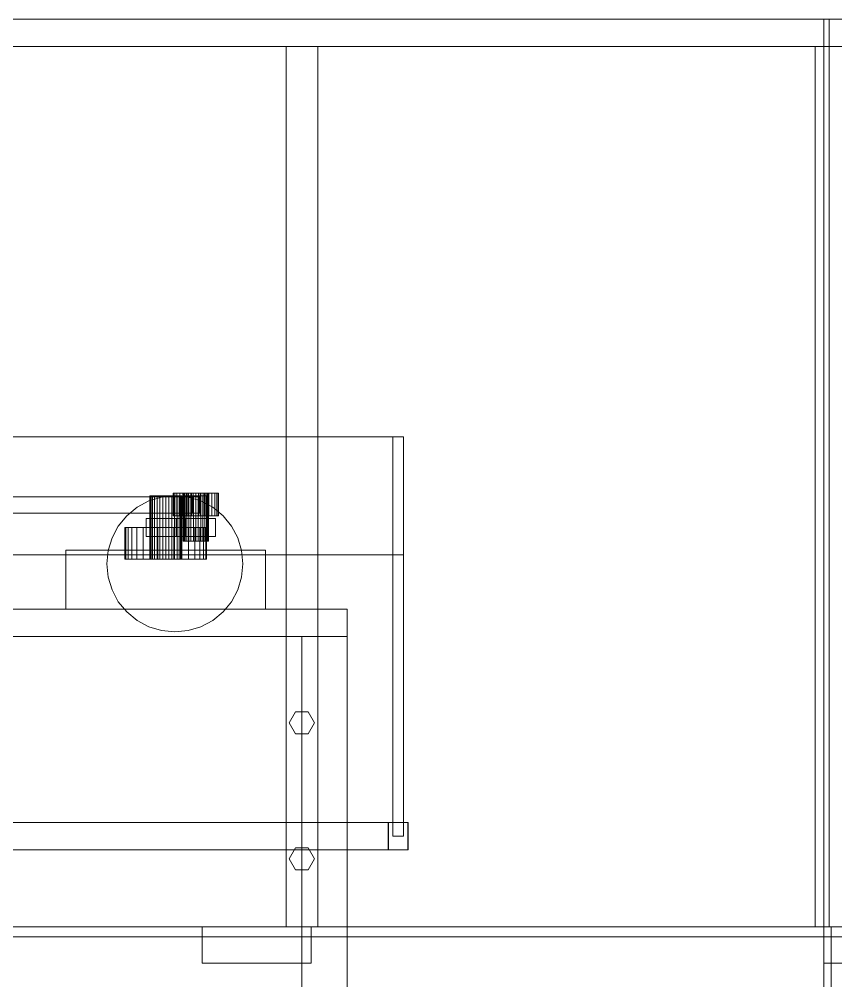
# Model space of a CAD drawing. Header units: millimetres. Extents: x -191664 to 191490, y -197311 to 10263.
# Drawn here: x 838 to 1738, y -28759 to -27700 of the extents above; entities that cross this region are included whole.
import ezdxf

# ---------------------------------------------------------------- set-up
doc = ezdxf.new("R2010")
doc.units = ezdxf.units.MM
doc.layers.add('frontal_secador', color=7, linetype='Continuous', lineweight=0)
doc.layers.add('frontal_tolva', color=7, linetype='Continuous', lineweight=0)

msp = doc.modelspace()

# ---------------------------------------------------------------- linework, layer by layer
at = {"layer": 'frontal_secador', "color": 33, "true_color": 0xb6a25b}
for p, q in [((-550, -28160), (1262, -28160)), ((1250, -28160), (1262, -28160)), ((1250, -28290), (1250, -28160)), ((1262, -28290), (1262, -28160)), ((-550, -28290), (1262, -28290)), ((1250, -28290), (1262, -28290))]:
    msp.add_line(p, q, dxfattribs=at)
at = {"layer": 'frontal_secador', "color": 253, "true_color": 0xa1afb6}
for p, q in [((1028.93, -28226), (-4.14, -28226)), ((4.14, -28226), (1037.2, -28226)), ((1037.2, -28226), (1028.93, -28226)), ((1028.93, -28226), (1028.93, -28244)), ((1037.2, -28244), (1037.2, -28226)), ((-4.14, -28244), (1028.93, -28244)), ((1037.2, -28244), (4.14, -28244)), ((1028.93, -28244), (1037.2, -28244))]:
    msp.add_line(p, q, dxfattribs=at)
at = {"layer": 'frontal_secador', "color": 147, "true_color": 0x286779}
for p, q in [((981.3, -28230.71), (995.37, -28226.44)), ((995.37, -28226.44), (1010, -28225)), ((1010, -28225), (1024.63, -28226.44)), ((1024.63, -28226.44), (1038.7, -28230.71)), ((956.97, -28246.97), (968.33, -28237.64)), ((968.33, -28237.64), (981.3, -28230.71)), ((1038.7, -28230.71), (1051.67, -28237.64)), ((1051.67, -28237.64), (1063.03, -28246.97)), ((947.64, -28258.33), (956.97, -28246.97)), ((1063.03, -28246.97), (1072.36, -28258.33)), ((940.71, -28271.3), (947.64, -28258.33)), ((1072.36, -28258.33), (1079.29, -28271.3)), ((936.44, -28285.37), (940.71, -28271.3)), ((1079.29, -28271.3), (1083.56, -28285.37)), ((935, -28300), (936.44, -28285.37)), ((1083.56, -28285.37), (1085, -28300)), ((936.44, -28314.63), (935, -28300)), ((1085, -28300), (1083.56, -28314.63)), ((940.71, -28328.7), (936.44, -28314.63)), ((1083.56, -28314.63), (1079.29, -28328.7)), ((947.64, -28341.67), (940.71, -28328.7)), ((1079.29, -28328.7), (1072.36, -28341.67)), ((956.97, -28353.03), (947.64, -28341.67)), ((1072.36, -28341.67), (1063.03, -28353.03)), ((968.33, -28362.36), (956.97, -28353.03)), ((1063.03, -28353.03), (1051.67, -28362.36)), ((981.3, -28369.29), (968.33, -28362.36)), ((1051.67, -28362.36), (1038.7, -28369.29)), ((995.37, -28373.56), (981.3, -28369.29)), ((1010, -28375), (995.37, -28373.56)), ((1024.63, -28373.56), (1010, -28375)), ((1038.7, -28369.29), (1024.63, -28373.56))]:
    msp.add_line(p, q, dxfattribs=at)
at = {"layer": 'frontal_secador', "color": 9, "true_color": 0xb8c4c8}
for p, q in [((982.84, -28225), (982.5, -28225)), ((982.5, -28290), (982.5, -28225)), ((983.83, -28225), (982.84, -28225)), ((982.84, -28290), (982.84, -28225)), ((985.45, -28225), (983.83, -28225)), ((983.83, -28290), (983.83, -28225)), ((987.63, -28225), (985.45, -28225)), ((985.45, -28290), (985.45, -28225)), ((990.28, -28225), (987.63, -28225)), ((987.63, -28290), (987.63, -28225)), ((993.3, -28225), (990.28, -28225)), ((990.28, -28290), (990.28, -28225)), ((996.59, -28225), (993.3, -28225)), ((993.3, -28290), (993.3, -28225)), ((1000, -28225), (996.59, -28225)), ((996.59, -28290), (996.59, -28225)), ((1000, -28225), (1003.41, -28225)), ((1000, -28225), (1000, -28290)), ((1003.41, -28225), (1006.7, -28225)), ((1003.41, -28290), (1003.41, -28225)), ((1006.7, -28225), (1009.72, -28225)), ((1006.7, -28290), (1006.7, -28225)), ((1009.72, -28225), (1012.37, -28225)), ((1009.72, -28290), (1009.72, -28225)), ((1012.37, -28225), (1014.55, -28225)), ((1012.37, -28290), (1012.37, -28225)), ((1014.55, -28225), (1016.17, -28225)), ((1014.55, -28290), (1014.55, -28225)), ((1016.17, -28225), (1017.16, -28225)), ((1016.17, -28290), (1016.17, -28225)), ((1017.16, -28225), (1017.5, -28225)), ((1017.16, -28290), (1017.16, -28225)), ((1017.5, -28290), (1017.5, -28225)), ((982.84, -28290), (982.5, -28290)), ((983.83, -28290), (982.84, -28290)), ((985.45, -28290), (983.83, -28290)), ((987.63, -28290), (985.45, -28290)), ((990.28, -28290), (987.63, -28290)), ((993.3, -28290), (990.28, -28290)), ((996.59, -28290), (993.3, -28290)), ((996.59, -28290), (1000, -28290)), ((1000, -28290), (1003.41, -28290)), ((1003.41, -28290), (1006.7, -28290)), ((1006.7, -28290), (1009.72, -28290)), ((1009.72, -28290), (1012.37, -28290)), ((1012.37, -28290), (1014.55, -28290)), ((1014.55, -28290), (1016.17, -28290)), ((1016.17, -28290), (1017.16, -28290)), ((1017.16, -28290), (1017.5, -28290))]:
    msp.add_line(p, q, dxfattribs=at)
at = {"layer": 'frontal_secador', "color": 253, "true_color": 0x9eafb6}
for p, q in [((1008.07, -28247), (1008.07, -28222)), ((1008.07, -28222), (1008.55, -28222)), ((1008.07, -28222), (1018.57, -28222)), ((1008.55, -28247), (1008.55, -28222)), ((1008.55, -28222), (1009.97, -28222)), ((1008.55, -28222), (1018.85, -28222)), ((1009.97, -28247), (1009.97, -28222)), ((1009.97, -28222), (1012.28, -28222)), ((1009.97, -28222), (1019.67, -28222)), ((1012.28, -28247), (1012.28, -28222)), ((1012.28, -28222), (1015.39, -28222)), ((1012.28, -28222), (1021.01, -28222)), ((1015.39, -28247), (1015.39, -28222)), ((1015.39, -28222), (1019.18, -28222)), ((1015.39, -28222), (1022.81, -28222)), ((1018.85, -28222), (1018.57, -28222)), ((1018.57, -28222), (1018.57, -28247)), ((1019.67, -28222), (1018.85, -28222)), ((1018.85, -28222), (1018.85, -28247)), ((1019.18, -28247), (1019.18, -28222)), ((1019.18, -28222), (1023.5, -28222)), ((1019.18, -28222), (1025.01, -28222)), ((1021.01, -28222), (1019.67, -28222)), ((1019.67, -28222), (1019.67, -28247)), ((1022.81, -28222), (1021.01, -28222)), ((1021.01, -28222), (1021.01, -28247)), ((1025.01, -28222), (1022.81, -28222)), ((1022.81, -28222), (1022.81, -28247)), ((1023.5, -28247), (1023.5, -28222)), ((1023.5, -28222), (1028.19, -28222)), ((1023.5, -28222), (1027.52, -28222)), ((1027.52, -28222), (1025.01, -28222)), ((1025.01, -28222), (1025.01, -28247)), ((1030.24, -28222), (1027.52, -28222)), ((1027.52, -28222), (1027.52, -28247)), ((1028.19, -28247), (1028.19, -28222)), ((1028.19, -28222), (1033.07, -28222)), ((1028.19, -28222), (1030.24, -28222)), ((1033.07, -28222), (1030.24, -28222)), ((1030.24, -28222), (1030.24, -28247)), ((1037.94, -28222), (1033.07, -28222)), ((1033.07, -28222), (1033.07, -28247)), ((1033.07, -28222), (1035.9, -28222)), ((1035.9, -28222), (1035.9, -28247)), ((1037.94, -28222), (1035.9, -28222)), ((1035.9, -28222), (1038.62, -28222)), ((1037.94, -28247), (1037.94, -28222)), ((1042.63, -28222), (1037.94, -28222)), ((1038.62, -28222), (1038.62, -28247)), ((1042.63, -28222), (1038.62, -28222)), ((1038.62, -28222), (1041.12, -28222)), ((1041.12, -28222), (1041.12, -28247)), ((1046.96, -28222), (1041.12, -28222)), ((1041.12, -28222), (1043.32, -28222)), ((1042.63, -28247), (1042.63, -28222)), ((1046.96, -28222), (1042.63, -28222)), ((1043.32, -28222), (1043.32, -28247)), ((1050.74, -28222), (1043.32, -28222)), ((1043.32, -28222), (1045.12, -28222)), ((1045.12, -28222), (1045.12, -28247)), ((1053.85, -28222), (1045.12, -28222)), ((1045.12, -28222), (1046.46, -28222)), ((1046.46, -28222), (1046.46, -28247)), ((1056.16, -28222), (1046.46, -28222)), ((1046.46, -28222), (1047.29, -28222)), ((1046.96, -28247), (1046.96, -28222)), ((1050.74, -28222), (1046.96, -28222)), ((1047.29, -28222), (1047.29, -28247)), ((1057.59, -28222), (1047.29, -28222)), ((1047.29, -28222), (1047.57, -28222)), ((1047.57, -28222), (1047.57, -28247)), ((1058.07, -28222), (1047.57, -28222)), ((1050.74, -28247), (1050.74, -28222)), ((1053.85, -28222), (1050.74, -28222)), ((1053.85, -28247), (1053.85, -28222)), ((1056.16, -28222), (1053.85, -28222)), ((1056.16, -28247), (1056.16, -28222)), ((1057.59, -28222), (1056.16, -28222)), ((1057.59, -28247), (1057.59, -28222)), ((1058.07, -28222), (1057.59, -28222)), ((1058.07, -28247), (1058.07, -28222)), ((1008.55, -28247), (1008.07, -28247)), ((1018.57, -28247), (1008.07, -28247)), ((1009.97, -28247), (1008.55, -28247)), ((1018.85, -28247), (1008.55, -28247)), ((1012.28, -28247), (1009.97, -28247)), ((1019.67, -28247), (1009.97, -28247)), ((1015.39, -28247), (1012.28, -28247)), ((1021.01, -28247), (1012.28, -28247)), ((1019.18, -28247), (1015.39, -28247)), ((1022.81, -28247), (1015.39, -28247)), ((1018.57, -28247), (1018.85, -28247)), ((1018.85, -28247), (1019.67, -28247)), ((1023.5, -28247), (1019.18, -28247)), ((1025.01, -28247), (1019.18, -28247)), ((1019.67, -28247), (1021.01, -28247)), ((1021.01, -28247), (1022.81, -28247)), ((1022.81, -28247), (1025.01, -28247)), ((1028.19, -28247), (1023.5, -28247)), ((1027.52, -28247), (1023.5, -28247)), ((1025.01, -28247), (1027.52, -28247)), ((1027.52, -28247), (1030.24, -28247)), ((1033.07, -28247), (1028.19, -28247)), ((1030.24, -28247), (1028.19, -28247)), ((1030.24, -28247), (1033.07, -28247)), ((1033.07, -28247), (1037.94, -28247)), ((1035.9, -28247), (1033.07, -28247)), ((1035.9, -28247), (1037.94, -28247)), ((1038.62, -28247), (1035.9, -28247)), ((1037.94, -28247), (1042.63, -28247)), ((1038.62, -28247), (1042.63, -28247)), ((1041.12, -28247), (1038.62, -28247)), ((1041.12, -28247), (1046.96, -28247)), ((1043.32, -28247), (1041.12, -28247)), ((1042.63, -28247), (1046.96, -28247)), ((1043.32, -28247), (1050.74, -28247)), ((1045.12, -28247), (1043.32, -28247)), ((1045.12, -28247), (1053.85, -28247)), ((1046.46, -28247), (1045.12, -28247)), ((1046.46, -28247), (1056.16, -28247)), ((1047.29, -28247), (1046.46, -28247)), ((1046.96, -28247), (1050.74, -28247)), ((1047.29, -28247), (1057.59, -28247)), ((1047.57, -28247), (1047.29, -28247)), ((1047.57, -28247), (1058.07, -28247)), ((1050.74, -28247), (1053.85, -28247)), ((1053.85, -28247), (1056.16, -28247)), ((1056.16, -28247), (1057.59, -28247)), ((1057.59, -28247), (1058.07, -28247)), ((955, -28295), (955, -28260)), ((955, -28260), (955.86, -28260)), ((955, -28260), (982.5, -28260)), ((955.86, -28295), (955.86, -28260)), ((955.86, -28260), (958.43, -28260)), ((955.86, -28260), (982.84, -28260)), ((958.43, -28295), (958.43, -28260)), ((958.43, -28260), (962.58, -28260)), ((958.43, -28260), (983.83, -28260)), ((962.58, -28295), (962.58, -28260)), ((962.58, -28260), (968.18, -28260)), ((962.58, -28260), (985.45, -28260)), ((968.18, -28295), (968.18, -28260)), ((968.18, -28260), (975, -28260)), ((968.18, -28260), (987.63, -28260)), ((975, -28295), (975, -28260)), ((975, -28260), (982.78, -28260)), ((975, -28260), (990.28, -28260)), ((982.84, -28260), (982.5, -28260)), ((982.5, -28260), (982.5, -28295)), ((982.78, -28295), (982.78, -28260)), ((982.78, -28260), (991.22, -28260)), ((982.78, -28260), (993.3, -28260)), ((983.83, -28260), (982.84, -28260)), ((982.84, -28260), (982.84, -28295)), ((985.45, -28260), (983.83, -28260)), ((983.83, -28260), (983.83, -28295)), ((987.63, -28260), (985.45, -28260)), ((985.45, -28260), (985.45, -28295)), ((990.28, -28260), (987.63, -28260)), ((987.63, -28260), (987.63, -28295)), ((993.3, -28260), (990.28, -28260)), ((990.28, -28260), (990.28, -28295)), ((991.22, -28295), (991.22, -28260)), ((991.22, -28260), (1000, -28260)), ((991.22, -28260), (996.59, -28260)), ((996.59, -28260), (993.3, -28260)), ((993.3, -28260), (993.3, -28295)), ((1000, -28260), (996.59, -28260)), ((996.59, -28260), (996.59, -28295)), ((1008.78, -28260), (1000, -28260)), ((1000, -28260), (1000, -28295)), ((1000, -28260), (1003.41, -28260)), ((1003.41, -28260), (1003.41, -28295)), ((1008.78, -28260), (1003.41, -28260)), ((1003.41, -28260), (1006.7, -28260)), ((1006.7, -28260), (1006.7, -28295)), ((1017.22, -28260), (1006.7, -28260)), ((1006.7, -28260), (1009.72, -28260)), ((1008.78, -28295), (1008.78, -28260)), ((1017.22, -28260), (1008.78, -28260)), ((1009.72, -28260), (1009.72, -28295)), ((1025, -28260), (1009.72, -28260)), ((1009.72, -28260), (1012.37, -28260)), ((1012.37, -28260), (1012.37, -28295)), ((1031.82, -28260), (1012.37, -28260)), ((1012.37, -28260), (1014.55, -28260)), ((1014.55, -28260), (1014.55, -28295)), ((1037.42, -28260), (1014.55, -28260)), ((1014.55, -28260), (1016.17, -28260)), ((1016.17, -28260), (1016.17, -28295)), ((1041.57, -28260), (1016.17, -28260)), ((1016.17, -28260), (1017.16, -28260)), ((1017.16, -28260), (1017.16, -28295)), ((1044.14, -28260), (1017.16, -28260)), ((1017.16, -28260), (1017.5, -28260)), ((1017.22, -28295), (1017.22, -28260)), ((1025, -28260), (1017.22, -28260)), ((1017.5, -28260), (1017.5, -28295)), ((1045, -28260), (1017.5, -28260)), ((1025, -28295), (1025, -28260)), ((1031.82, -28260), (1025, -28260)), ((1031.82, -28295), (1031.82, -28260)), ((1037.42, -28260), (1031.82, -28260)), ((1037.42, -28295), (1037.42, -28260)), ((1041.57, -28260), (1037.42, -28260)), ((1041.57, -28295), (1041.57, -28260)), ((1044.14, -28260), (1041.57, -28260)), ((1044.14, -28295), (1044.14, -28260)), ((1045, -28260), (1044.14, -28260)), ((1045, -28295), (1045, -28260)), ((955.86, -28295), (955, -28295)), ((982.5, -28295), (955, -28295)), ((958.43, -28295), (955.86, -28295)), ((982.84, -28295), (955.86, -28295)), ((962.58, -28295), (958.43, -28295)), ((983.83, -28295), (958.43, -28295)), ((968.18, -28295), (962.58, -28295)), ((985.45, -28295), (962.58, -28295)), ((975, -28295), (968.18, -28295)), ((987.63, -28295), (968.18, -28295)), ((982.78, -28295), (975, -28295)), ((990.28, -28295), (975, -28295)), ((982.5, -28295), (982.84, -28295)), ((991.22, -28295), (982.78, -28295)), ((993.3, -28295), (982.78, -28295)), ((982.84, -28295), (983.83, -28295)), ((983.83, -28295), (985.45, -28295)), ((985.45, -28295), (987.63, -28295)), ((987.63, -28295), (990.28, -28295)), ((990.28, -28295), (993.3, -28295)), ((1000, -28295), (991.22, -28295)), ((996.59, -28295), (991.22, -28295)), ((993.3, -28295), (996.59, -28295)), ((996.59, -28295), (1000, -28295)), ((1000, -28295), (1008.78, -28295)), ((1003.41, -28295), (1000, -28295)), ((1003.41, -28295), (1008.78, -28295)), ((1006.7, -28295), (1003.41, -28295)), ((1006.7, -28295), (1017.22, -28295)), ((1009.72, -28295), (1006.7, -28295)), ((1008.78, -28295), (1017.22, -28295)), ((1009.72, -28295), (1025, -28295)), ((1012.37, -28295), (1009.72, -28295)), ((1012.37, -28295), (1031.82, -28295)), ((1014.55, -28295), (1012.37, -28295)), ((1014.55, -28295), (1037.42, -28295)), ((1016.17, -28295), (1014.55, -28295)), ((1016.17, -28295), (1041.57, -28295)), ((1017.16, -28295), (1016.17, -28295)), ((1017.16, -28295), (1044.14, -28295)), ((1017.5, -28295), (1017.16, -28295)), ((1017.22, -28295), (1025, -28295)), ((1017.5, -28295), (1045, -28295)), ((1025, -28295), (1031.82, -28295)), ((1031.82, -28295), (1037.42, -28295)), ((1037.42, -28295), (1041.57, -28295)), ((1041.57, -28295), (1044.14, -28295)), ((1044.14, -28295), (1045, -28295))]:
    msp.add_line(p, q, dxfattribs=at)
at = {"layer": 'frontal_secador', "color": 253, "true_color": 0xa8b4b9}
for p, q in [((1019.34, -28225), (1019.07, -28225)), ((1019.07, -28275), (1019.07, -28225)), ((1020.13, -28225), (1019.34, -28225)), ((1019.34, -28275), (1019.34, -28225)), ((1021.43, -28225), (1020.13, -28225)), ((1020.13, -28275), (1020.13, -28225)), ((1023.17, -28225), (1021.43, -28225)), ((1021.43, -28275), (1021.43, -28225)), ((1025.29, -28225), (1023.17, -28225)), ((1023.17, -28275), (1023.17, -28225)), ((1027.71, -28225), (1025.29, -28225)), ((1025.29, -28275), (1025.29, -28225)), ((1030.34, -28225), (1027.71, -28225)), ((1027.71, -28275), (1027.71, -28225)), ((1033.07, -28225), (1030.34, -28225)), ((1030.34, -28275), (1030.34, -28225)), ((1033.07, -28225), (1035.8, -28225)), ((1033.07, -28225), (1033.07, -28275)), ((1035.8, -28225), (1038.42, -28225)), ((1035.8, -28275), (1035.8, -28225)), ((1038.42, -28225), (1040.84, -28225)), ((1038.42, -28275), (1038.42, -28225)), ((1040.84, -28225), (1042.97, -28225)), ((1040.84, -28275), (1040.84, -28225)), ((1042.97, -28225), (1044.71, -28225)), ((1042.97, -28275), (1042.97, -28225)), ((1044.71, -28225), (1046, -28225)), ((1044.71, -28275), (1044.71, -28225)), ((1046, -28225), (1046.8, -28225)), ((1046, -28275), (1046, -28225)), ((1046.8, -28225), (1047.07, -28225)), ((1046.8, -28275), (1046.8, -28225)), ((1047.07, -28275), (1047.07, -28225)), ((1019.34, -28275), (1019.07, -28275)), ((1020.13, -28275), (1019.34, -28275)), ((1021.43, -28275), (1020.13, -28275)), ((1023.17, -28275), (1021.43, -28275)), ((1025.29, -28275), (1023.17, -28275)), ((1027.71, -28275), (1025.29, -28275)), ((1030.34, -28275), (1027.71, -28275)), ((1030.34, -28275), (1033.07, -28275)), ((1033.07, -28275), (1035.8, -28275)), ((1035.8, -28275), (1038.42, -28275)), ((1038.42, -28275), (1040.84, -28275)), ((1040.84, -28275), (1042.97, -28275)), ((1042.97, -28275), (1044.71, -28275)), ((1044.71, -28275), (1046, -28275)), ((1046, -28275), (1046.8, -28275)), ((1046.8, -28275), (1047.07, -28275))]:
    msp.add_line(p, q, dxfattribs=at)
at = {"layer": 'frontal_secador', "color": 33, "true_color": 0xc3a34f}
for p, q in [((978.26, -28250), (1011.33, -28250)), ((1021.74, -28250), (978.26, -28250)), ((978.26, -28250), (978.26, -28270)), ((1011.33, -28250), (1054.8, -28250)), ((1011.33, -28270), (1011.33, -28250)), ((1054.8, -28250), (1021.74, -28250)), ((1021.74, -28270), (1021.74, -28250)), ((1054.8, -28250), (1054.8, -28270)), ((978.26, -28270), (1021.74, -28270)), ((1011.33, -28270), (978.26, -28270)), ((1054.8, -28270), (1011.33, -28270)), ((1021.74, -28270), (1054.8, -28270))]:
    msp.add_line(p, q, dxfattribs=at)
at = {"layer": 'frontal_secador', "color": 147, "true_color": 0x396a7a}
for p, q in [((890, -28285), (1110, -28285)), ((890, -28350), (890, -28285)), ((1110, -28350), (1110, -28285)), ((890, -28350), (1110, -28350))]:
    msp.add_line(p, q, dxfattribs=at)
at = {"layer": 'frontal_secador', "color": 253, "true_color": 0xa6b3ba}
for p, q in [((1250, -28600), (1250, -28290)), ((1262, -28600), (1262, -28290)), ((650, -28350), (1200, -28350)), ((1200, -28380), (1200, -28350)), ((650, -28380), (1200, -28380)), ((1150, -28380), (1200, -28380)), ((1150, -28860), (1150, -28380)), ((1200, -28860), (1200, -28380)), ((1250, -28600), (1262, -28600))]:
    msp.add_line(p, q, dxfattribs=at)
at = {"layer": 'frontal_secador', "color": 8, "true_color": 0x667c87}
for p, q in [((639.08, -28585), (1245.08, -28585)), ((1245.5, -28585), (639.5, -28585)), ((660.5, -28585), (1266.5, -28585)), ((1266.92, -28585), (660.92, -28585)), ((1245.08, -28585), (1266.92, -28585)), ((1245.08, -28615), (1245.08, -28585)), ((1266.5, -28585), (1245.5, -28585)), ((1245.5, -28585), (1245.5, -28615)), ((1266.5, -28615), (1266.5, -28585)), ((1266.92, -28585), (1266.92, -28615)), ((1245.08, -28615), (639.08, -28615)), ((639.5, -28615), (1245.5, -28615)), ((1266.5, -28615), (660.5, -28615)), ((660.92, -28615), (1266.92, -28615)), ((1266.92, -28615), (1245.08, -28615)), ((1245.5, -28615), (1266.5, -28615))]:
    msp.add_line(p, q, dxfattribs=at)
at = {"layer": 'frontal_tolva', "color": 156, "true_color": 0x164b78}
for p, q in [((-1725, -27700), (1725, -27700)), ((1725, -27700), (1725, -28700)), ((1725, -27730), (1725, -27700)), ((1725, -27700), (1731, -27700)), ((1725, -27700), (1765, -27700)), ((1731, -28700), (1731, -27700)), ((-1725, -27730), (1725, -27730)), ((1132.5, -28700), (1132.5, -27730)), ((1132.5, -27730), (1167.5, -27730)), ((1167.5, -28700), (1167.5, -27730)), ((1715.5, -28700), (1715.5, -27730)), ((1715.5, -27730), (1750.5, -27730)), ((1725, -27730), (1765, -27730)), ((-1821.5, -28700), (1821.5, -28700)), ((1160, -28700), (1040, -28700)), ((1040, -28740), (1040, -28700)), ((1167.5, -28700), (1132.5, -28700)), ((1160, -28740), (1160, -28700)), ((1750.5, -28700), (1715.5, -28700)), ((1725, -28700), (1731, -28700)), ((1725, -28700), (1898, -28700)), ((1725, -28700), (1725, -28740)), ((-1821.5, -28711), (1821.5, -28711)), ((1160, -28740), (1040, -28740)), ((1725, -28740), (1898, -28740))]:
    msp.add_line(p, q, dxfattribs=at)
at = {"layer": 'frontal_tolva', "color": 9, "true_color": 0xb7bec5}
for p, q in [((1136, -28475), (1143, -28462.88)), ((1143, -28462.88), (1157, -28462.88)), ((1157, -28462.88), (1164, -28475)), ((1143, -28487.12), (1136, -28475)), ((1164, -28475), (1157, -28487.12)), ((1157, -28487.12), (1143, -28487.12)), ((1136, -28625), (1143, -28612.88)), ((1143, -28612.88), (1157, -28612.88)), ((1157, -28612.88), (1164, -28625)), ((1143, -28637.12), (1136, -28625)), ((1164, -28625), (1157, -28637.12)), ((1157, -28637.12), (1143, -28637.12))]:
    msp.add_line(p, q, dxfattribs=at)
at = {"layer": 'frontal_tolva', "color": 252, "true_color": 0x818b94}
for p, q in [((-1725, -28700), (1725, -28700)), ((1725, -28700), (1725, -29600)), ((1725, -28700), (1733, -28700)), ((1733, -29600), (1733, -28700))]:
    msp.add_line(p, q, dxfattribs=at)

doc.saveas('drawing.dxf')
